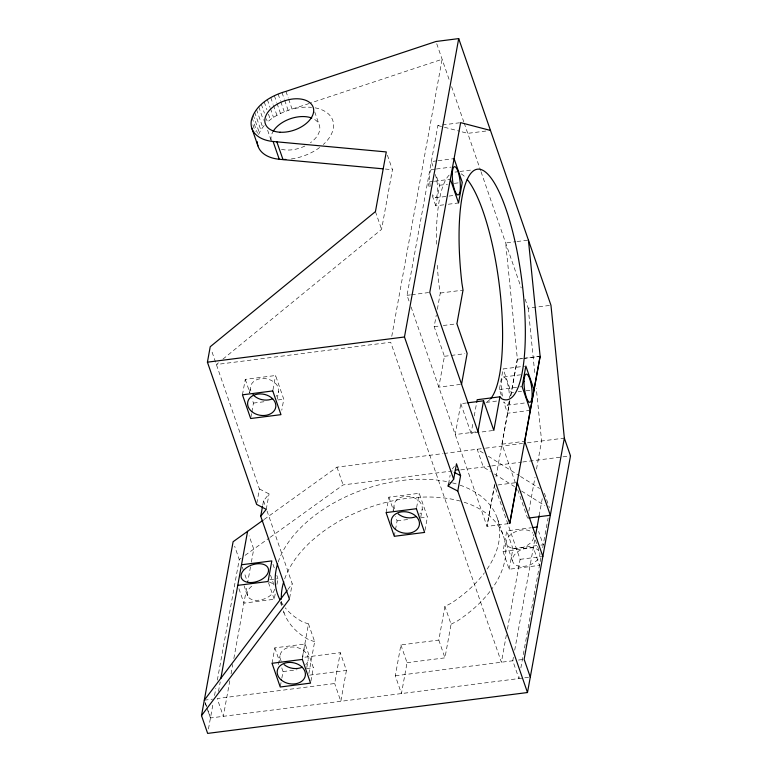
<?xml version="1.0" encoding="UTF-8"?>
<svg xmlns="http://www.w3.org/2000/svg" width="772" height="772" viewBox="0 0 772 772"><rect width="100%" height="100%" fill="white"/><g stroke="black" fill="none" stroke-linecap="round" stroke-linejoin="round"><path stroke-width="0.58" stroke-dasharray="3.86 2.9" d="M515.368 482.896L501.974 444.19L509.877 400.485M510.736 395.766L517.356 359.144L523.049 358.44M242.456 394.82L245.264 379.38L275.575 375.51L283.778 399.211L281.77 410.241M249.433 392.803L250.437 387.293M250.861 417.42L251.662 413.01M251.855 411.91L253.457 403.09L251.904 398.574M208.459 728.99L213.033 703.774M214.539 695.495L215.832 688.402M217.337 680.122L239.252 559.507L234.64 546.18M272.97 389.841L275.575 375.51M218.476 691.471L220.213 681.937M256.825 503.286L259.431 488.956L211.374 350.073M277.196 399.027L278.605 391.308M229.805 680.74L223.34 716.319L217.193 698.544L334.672 683.529L340.278 652.668L302.383 657.503L308.491 623.882L303.078 622.135A116.234 70.812 -19.1 0 1 285.225 607.815M231.06 673.879L232.768 664.441M233.839 658.545L247.05 585.88M250.495 566.909L247.648 582.561L244.193 572.554M251.363 562.161L253.727 549.114L249.115 535.787M262.731 505.216L263.532 500.806L269.061 493.906L259.431 488.956M266.253 509.346L269.061 493.906M238.915 588.689L243.913 603.135L274.224 599.265L275.266 593.543M276.926 584.404L277.968 578.682L276.82 575.352M272.033 663.293L274.842 647.862L305.152 643.993L313.355 667.693L310.749 682.023M289.625 598.097L292.231 583.767L267.064 511.035M278.412 664.586L280.014 655.766M280.439 685.893L281.037 682.593M281.838 678.183L283.044 671.563L281.481 667.047M302.354 659.423L305.152 643.993M222.905 359.163L381.59 229.371L392.437 169.705L387.052 154.149M306.783 667.5L308.182 659.79M308.491 623.882L314.648 641.657L308.53 675.288L346.425 670.443L340.278 652.668M391.771 336.322L442.115 59.28L310.286 103.101M409.006 301.012L407.037 295.319L437.888 125.546L441.304 125.103M346.425 670.443L340.819 701.314L334.672 683.529M443.765 204.821L435.804 205.834L439.548 185.261L436.035 175.099M386.087 512.598L388.895 497.158L419.206 493.289L427.408 516.989L424.803 531.319M393.073 510.582L394.067 505.062M394.289 536.299L395.293 530.789M395.496 529.679L397.097 520.868L395.534 516.352M460.421 384.408L438.814 387.168L444.431 356.297L434.173 326.672L436.286 315.072M437.338 309.282L440.281 293.051L439.152 285.958A116.234 29.915 82.7 0 1 437.203 264.68M416.61 507.619L419.206 493.289M420.837 516.806L422.236 509.086M400.909 644.919L407.056 662.694L401.45 693.565L395.303 675.789L400.909 644.919L438.805 640.075L444.913 606.454L451.244 603.202A116.234 70.812 -19.1 0 0 484.121 573.278M466.51 402.974L460.826 403.708L455.219 434.568L477.955 431.664M448.551 483.899L450.153 475.079M492.681 430.573L471.084 433.333L472.975 422.902M474.24 415.944L476.768 402.029M407.056 662.694L444.952 657.85L451.07 624.23L444.913 606.454M501.317 395.177L499.368 389.532L503.103 368.958L524.709 366.198M494.717 483.976L486.997 526.417L509.742 523.484M496 476.903L509.858 400.658M510.688 396.084L517.385 359.221L505.67 242.977L515.908 241.675M503.026 551.469L533.346 547.589L539.493 565.374L509.182 569.244L503.026 551.469L506.77 530.885L531.252 527.758M509.182 569.244L512.917 548.66L506.77 530.885M506.345 635.028L501.404 662.231L390.69 342.237L216.372 364.509L219.171 362.222M507.426 629.112L520.106 559.333L494.524 485.405L486.997 526.388L410.965 306.658M528.859 511.161L535.025 477.25M536.511 469.067L541.606 441.005L536.299 388.345M513.419 657.242L512.772 660.774L518.929 678.549L519.566 675.017M514.702 650.169L534.842 539.338M539.126 515.764L542.359 497.969M520.859 667.944L541.211 555.937M542.706 547.686L548.091 518.07M258.572 134.521L260.811 129.957L264.921 124.639M287.869 589.538L292.231 583.767M452.334 468.942L454.409 466.356M309.147 103.487C294.943 108.611 278.933 111.4 267.498 122.101L266.34 118.772M264.101 519.479L336.978 467.156L442.732 453.637M239.252 559.507L241.182 558.127M245.042 555.357L269.274 537.959M270.248 537.254L343.125 484.932L453.637 470.814M451.07 624.23L457.391 620.977A116.234 70.812 -19.1 0 0 490.268 591.053M442.443 124.958L459.494 122.787M485.935 131.028L467.745 133.353L460.855 131.549M437.029 160.827L431.345 161.56L433.295 167.196M438.168 160.682L454.081 158.646M431.828 169.57L435.244 169.136M436.383 168.991L451.157 167.099M458.8 171.606L455.383 172.05A116.234 29.915 82.7 0 0 453.56 172.349M459.929 171.461L471.296 170.014M433.295 181.41L427.611 182.134L429.56 187.779M434.424 181.266L450.346 179.229M439.548 185.261L447.509 184.238M454.322 183.369L461.145 182.501M435.321 197.815L447.828 196.223M448.966 196.078L456.918 195.055M448.31 204.242L458.549 202.93M517.037 241.53L528.415 240.073M407.037 295.319L410.443 294.885M411.582 294.74L428.634 292.559M440.281 293.051L463.026 290.137M525.114 299.169L528.222 308.163L550.957 305.258M434.173 326.672L438.718 326.093M443.273 325.504L456.908 323.767M444.431 356.297L450.115 355.574M451.244 355.429L464.889 353.682M517.385 359.221L523.069 358.488M524.207 358.343L538.981 356.461L524.188 358.295M253.457 403.09L266.292 401.45M277.949 399.964L283.778 399.211M503.595 376.977L520.646 374.796M499.368 389.532L518.697 387.062M519.826 386.917L522.104 386.627M513.583 392.369L511.305 392.658L503.103 368.958M518.128 391.79L521.544 391.356M526.089 390.767L532.912 389.899M486.042 402.415L497.419 400.967M507.079 405.223L528.685 402.463M530.306 410.328L507.571 413.242L503.662 401.951M501.974 444.19L524.709 441.285M443.919 453.492L484.353 448.32M485.549 448.175L522.557 443.437M527.334 442.829L564.351 438.1M460.759 469.897L490.5 466.105M491.696 465.95L521.544 462.129M522.74 461.984L570.498 455.876M497.93 484.97L514.992 482.789M397.097 520.868L409.922 519.228M420.412 517.887L427.408 516.989M269.804 579.724L277.968 578.682M512.917 548.66L539.734 545.235M540.902 545.09L543.237 544.791L538.624 531.454M520.106 559.333L541.703 556.573M283.044 671.563L297.037 669.778M306.359 668.591L313.355 667.693M204.31 700.185L212.512 699.142M395.303 675.789L513.911 660.629M518.456 660.05L523.011 659.471M210.457 717.97L207.002 707.963L210.457 717.97L530.296 677.102M385.296 169.039L392.437 169.705M437.888 125.546L459.707 131.25M314.648 641.657L309.225 639.911A116.234 70.812 -19.1 0 1 283.43 611.077M483.224 453.039L477.192 449.236L483.34 467.012L490.384 471.441M488.261 456.194L519.469 475.813M520.473 476.449L539.599 488.473M494.408 473.979L514.548 486.63M521.592 491.06L544.742 505.612M436.73 43.724L449.603 80.935M451.581 86.628L463.798 121.957M464.194 123.095L480.647 170.651M481.043 171.78L521.225 287.937M544.395 493.221L549.394 507.667M432.291 195.683L435.804 205.834M535.372 539.995L539.599 552.212A14.234 8.666 -19.1 0 1 522.953 566.416A14.234 8.666 -19.1 0 1 515.735 553.389A14.234 8.666 -19.1 0 1 538.866 550.88M517.732 489.718L527.585 518.176M460.826 403.708L471.084 433.333M506.664 544.048L512.811 561.823M497.216 518.031L503.363 535.807M375.443 211.596L381.59 229.371M314.725 111.921L318.961 124.138M285.949 91.376L288.255 98.044M288.641 99.154L292.096 109.151A39.536 24.086 -19.1 0 1 311.56 107.347M281.992 92.563L284.299 99.221M284.685 100.341L288.139 110.338M278.113 94.001L280.419 100.659M280.805 101.779L284.26 111.776M274.359 95.67L276.665 102.338M277.052 103.448L280.506 113.445M270.76 97.561L273.066 104.23M273.452 105.339L276.916 115.337M267.373 99.656L270.065 107.424M270.451 108.543L273.52 117.431M264.227 101.914L266.909 109.692M268.453 114.131L270.374 119.689M261.341 104.326L264.42 113.214M267.623 130.246L271.088 140.243M258.774 106.854L263.387 120.191M256.536 109.489L262.692 127.264M438.805 640.075L444.952 657.85M388.895 497.158L393.585 510.707M254.663 112.181L260.811 129.957M253.158 114.912L259.315 132.697M252.058 117.653L257.443 133.209M252.898 124.813L255.204 131.481M336.978 467.156L343.125 484.932M245.264 379.38L249.945 392.929M263.532 500.806L265.491 506.49M272.97 564.245L274.89 569.794M280.313 602.035L281.848 606.483M283.392 610.922L284.154 613.142M270.49 574.995L274.34 586.102M268.463 582.599L274.224 599.265M274.842 647.862L279.532 661.411M242.273 567.005L243.807 571.444M244.087 585.716L247.542 595.714M528.222 308.163L534.977 375.182M394.511 508.816A14.234 10.673 10.3 0 1 410.569 496.676A14.234 10.673 10.3 0 1 419.746 514.123M250.881 391.047A14.234 10.673 10.3 0 1 266.938 378.898A14.234 10.673 10.3 0 1 276.115 396.354M460.131 485.183A116.234 70.812 -19.1 0 1 484.816 572.351M283.179 605.113A116.234 70.812 -19.1 0 1 279.763 599.39M278.19 562.035A116.234 70.812 -19.1 0 1 451.321 482.596M452.46 482.876A116.234 70.812 -19.1 0 1 457.999 484.469M464.146 502.244A116.234 70.812 -19.1 0 1 491.648 589.19M281.896 604.669A116.234 70.812 -19.1 0 1 281.49 601.359M284.675 578.865A116.234 70.812 -19.1 0 1 461.965 501.578M274.581 589.171A14.234 8.666 -19.1 0 1 253.65 600.037A14.234 8.666 -19.1 0 1 253.457 584.935M269.216 582.02A14.234 8.666 -19.1 0 1 273.597 584.771M533.703 537.495A14.234 8.666 -19.1 0 1 513.805 548.535A14.234 8.666 -19.1 0 1 510.688 534.62A14.234 8.666 -19.1 0 1 532.709 533.105M533.452 534.436A14.234 8.666 -19.1 0 1 533.78 535.913M314.667 119.477A25.302 15.411 -19.1 0 1 310.44 142.752M304.94 146.014A25.302 15.411 -19.1 0 1 280.69 149.112M271.204 140.562A25.302 15.411 -19.1 0 1 272.757 132.041M315.092 107.839A39.536 24.086 -19.1 0 1 323.314 144.509M319.676 147.5A39.536 24.086 -19.1 0 1 290.735 159.032M281.307 661.343A14.234 10.673 10.3 0 1 295.3 647.158A14.234 10.673 10.3 0 1 305.693 664.827M436.363 244.193A116.234 29.915 82.7 0 1 450.086 174.26M461.164 173.796A116.234 29.915 82.7 0 1 465.188 177.145M490.056 399.365A116.234 29.915 82.7 0 1 486.688 401.932M509.028 401.758A14.234 3.667 82.7 0 1 504.319 402.067M502.495 396.152A14.234 3.667 82.7 0 1 503.913 377.006A14.234 3.667 82.7 0 1 509.385 397.956M435.263 174.433A14.234 3.667 82.7 0 1 437.396 193.511A14.234 3.667 82.7 0 1 432.561 194.669M430.274 186.38A14.234 3.667 82.7 0 1 433.188 170.342M206.616 706.853L204.696 701.304L206.616 706.853"/><path stroke-width="1.16" d="M528.415 240.073L540.12 356.317L524.709 441.285L550.32 515.271L528.723 518.031M201.502 715.625L289.432 599.197L260.724 516.236L266.253 509.346L256.622 504.386L207.417 362.174L210.225 346.734L375.443 211.596L386.28 151.93L273.095 141.488A39.536 24.086 -19.1 0 1 251.363 120.374C255.32 104.616 271.348 95.525 285.949 91.376L435.958 41.505L458.703 38.6L550.957 305.258L564.342 438.1L570.498 455.876L527.488 692.532L207.649 733.4L201.502 715.625L233.105 541.732L263.127 520.174M220.831 678.501L247.58 531.339M260.724 516.236L262.528 506.316M527.488 692.532L457.777 491.06L448.146 486.099L453.675 479.209L404.47 336.988L458.703 38.6M461.55 384.263L467.166 353.393L456.908 323.767L463.026 290.137L461.888 283.054A116.234 29.915 82.7 0 1 480.001 169.29A116.234 29.915 82.7 0 1 523.445 294.827A116.234 29.915 82.7 0 1 501.974 398.902L499.928 396.808L477.192 399.713L476.768 402.029M448.146 486.099L448.551 483.899M453.675 479.209L456.484 463.779L460.585 475.629L457.777 491.06M477.955 431.664L483.562 400.803L467.649 402.83M499.928 396.808L493.819 430.429L483.562 400.803M490.481 130.449L460.623 122.642L429.772 292.414L509.732 523.512L540.12 356.317M535.421 536.164L539.126 515.764M564.351 438.1L524.14 659.327L530.296 677.102M509.742 523.484L517.259 482.5L542.841 556.429M204.31 700.185L287.145 590.503M207.417 362.174L404.47 336.988M455.287 470.119L458.529 469.704M241.501 564.776L271.821 560.906L268.077 581.49L237.766 585.359M532.419 527.614L537.08 527.015M257.23 141.681A39.536 24.086 -19.1 0 0 279.252 159.264L382.912 168.817M454.168 472.319L460.585 475.629M454.081 158.646L462.283 182.356L458.549 202.93L450.346 179.229M534.041 389.754L525.848 366.053L522.104 386.627L530.306 410.328M276.801 141.691L282.957 159.476A39.536 24.086 -19.1 0 0 285.823 159.437M273.095 141.488L279.252 159.264M251.768 128.084L257.925 145.86M416.291 516.507A14.234 10.673 10.3 0 1 398.188 513.92M272.651 398.728A14.234 10.673 10.3 0 1 252.965 394.588M281.346 599.12A116.234 70.812 -19.1 0 1 283.739 581.712M279.763 599.39A116.234 70.812 -19.1 0 1 277.582 563.936M273.172 131.308A25.302 15.411 -19.1 0 1 311.772 118.039M302.228 667.201A14.234 10.673 10.3 0 1 284.135 664.624M467.224 179.461A116.234 29.915 82.7 0 1 500.227 292.984A116.234 29.915 82.7 0 1 490.587 398.767M272.767 390.941L242.456 394.82L250.659 418.52L280.969 414.651L272.767 390.941M416.407 508.719L386.087 512.598L394.289 536.299L424.61 532.429L416.407 508.719M302.354 659.423L272.033 663.293L280.236 687.003L310.556 683.123L302.354 659.423M395.38 529.351A14.234 10.673 10.3 0 0 419.003 526.33A14.234 10.673 10.3 0 0 401.662 511.846A14.234 10.673 10.3 0 0 395.38 529.351M251.749 411.572A14.234 10.673 10.3 0 0 275.372 408.562A14.234 10.673 10.3 0 0 258.022 394.067A14.234 10.673 10.3 0 0 251.749 411.572M248.545 582.435A14.234 8.666 -19.1 0 0 268.521 569.813A14.234 8.666 -19.1 0 0 247.31 567.159A14.234 8.666 -19.1 0 0 248.545 582.435M280.091 132.234A25.302 15.411 -19.1 0 0 313.461 108.273A25.302 15.411 -19.1 0 0 274.224 106.073A25.302 15.411 -19.1 0 0 280.091 132.234M281.326 680.055A14.234 10.673 10.3 0 0 304.95 677.034A14.234 10.673 10.3 0 0 287.609 662.55A14.234 10.673 10.3 0 0 281.326 680.055M524.034 381.339A14.234 3.667 82.7 0 0 529.824 402.318A14.234 3.667 82.7 0 0 530.374 380.924A14.234 3.667 82.7 0 0 524.034 381.339M452.267 173.932A14.234 3.667 82.7 0 0 458.057 194.911A14.234 3.667 82.7 0 0 458.616 173.526A14.234 3.667 82.7 0 0 452.267 173.932"/></g></svg>
